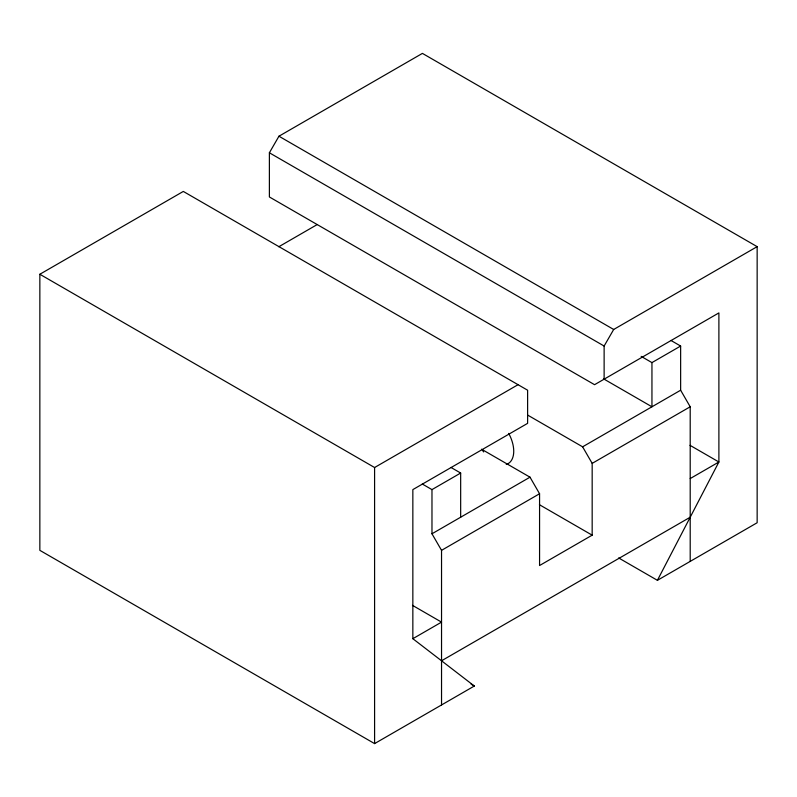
<?xml version="1.0" encoding="UTF-8"?>
<svg xmlns="http://www.w3.org/2000/svg" width="797" height="797" viewBox="0 0 797 797"><rect width="100%" height="100%" fill="white"/><g stroke="black" fill="none" stroke-linecap="round" stroke-linejoin="round"><path stroke-width="1.2" d="M657.415 580.326L718.894 462.001L718.894 312.912L594.562 384.692L269.386 196.959L269.386 152.785L278.95 136.217L422.41 53.389L757.15 246.652L757.15 522.742L657.415 580.326L618.661 557.95M604.126 379.173L604.126 346.037L613.69 329.48L757.15 246.652M39.85 274.258L183.31 191.429L527.614 390.211L527.614 423.346L412.846 489.607L412.846 638.696L474.325 686.028L374.59 743.611L39.85 550.348L39.85 274.258L374.59 467.52L518.05 384.692M278.771 246.761L317.166 224.585M422.28 484.008L431.974 489.607L460.666 473.039L460.666 517.213M641.177 356.389L651.946 362.605L680.638 346.047L680.638 390.221L690.202 406.779L690.202 561.397M441.538 704.956L441.538 550.348L431.974 533.781L530.005 477.184L539.569 493.751L539.569 565.531L592.171 535.166L592.171 463.376L582.607 446.818L527.694 415.107M582.607 446.818L680.638 390.221M441.538 550.348L539.569 493.751M592.171 463.376L690.202 406.779M412.846 638.696L441.538 622.128L412.477 605.351M690.202 478.569L718.894 462.001L690.023 445.324M441.538 660.783L690.202 517.223M670.944 340.449L680.638 346.047M278.95 136.217L613.69 329.48M269.386 152.785L604.126 346.037M603.488 378.804L651.946 406.779L651.946 362.605M481.547 449.209L530.005 477.184M539.43 504.71L592.171 535.166M450.972 467.45L460.666 473.039M471.097 684.165L474.325 686.028M431.974 489.607L431.974 533.781M374.59 467.52L374.59 743.611M483.64 451.949A27.048 15.621 60 0 1 482.315 450.006M508.705 433.399A27.048 15.621 60 0 1 506.254 464.432"/></g></svg>
